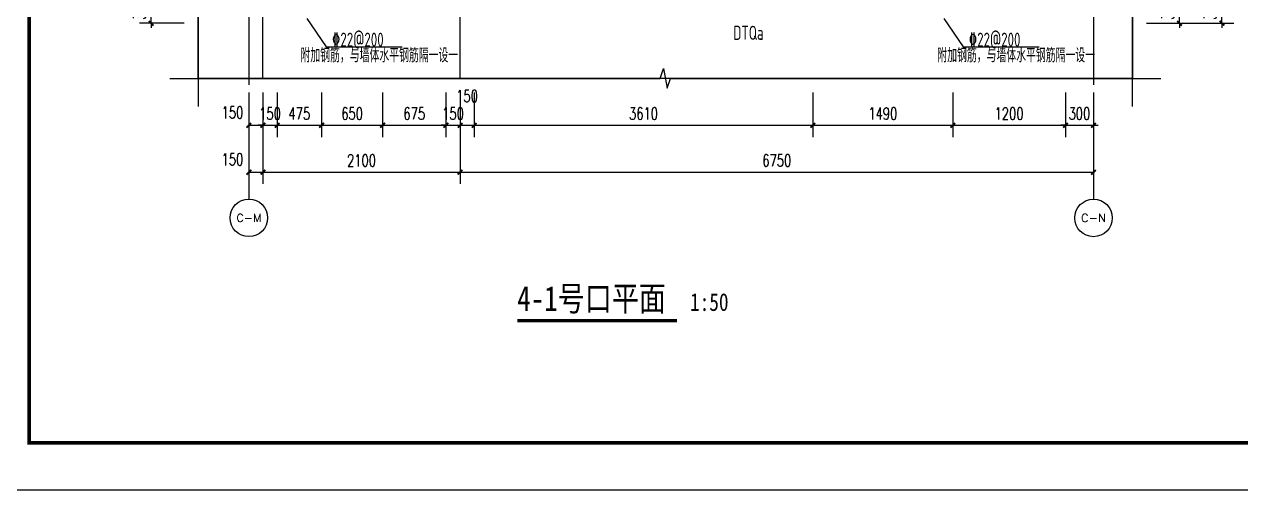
# Model space of a CAD drawing. Extents: x 37906 to 290206, y -18154 to 41246.
# Drawn here: x 249004 to 261965, y 11546 to 16508 of the extents above; entities that cross this region are included whole.
import ezdxf
from ezdxf.enums import TextEntityAlignment as Align

# ---------------------------------------------------------------- set-up
doc = ezdxf.new("R2010")
doc.units = 0
doc.header["$LTSCALE"] = 1000
doc.header["$MEASUREMENT"] = 0
doc.linetypes.add('DOTE', pattern=[2.42, 2, -0.2, 0.02, -0.2])
for name, color, linetype in [('AXIS', 3, 'Continuous'), ('AXIS_TEXT', 7, 'Continuous'), ('DIM_SYMB', 3, 'Continuous'), ('DOTE', 1, 'DOTE'), ('ECA_TK', 7, 'Continuous'), ('PUB_DIM', 3, 'Continuous'), ('PUB_TEXT', 7, 'Continuous'), ('TEXT', 7, 'Continuous'), ('tk', 7, 'Continuous')]:
    doc.layers.add(name, color=color, linetype=linetype)
doc.styles.add('_TCH_AXIS', font='COMPLEX', dxfattribs={"bigfont": 'GBCBIG'})
doc.styles.add('_TCH_DIM_T3', font='SIMPLEX', dxfattribs={"width": 0.705882, "bigfont": 'GBCBIG'})
doc.styles.add('COMPLEX', font='COMPLEX.shx', dxfattribs={"width": 0.65})
doc.styles.add('TSSD_Label', font='tssdeng2.shx', dxfattribs={"width": 0.7, "bigfont": 'tssdchn.shx'})
doc.styles.add('TSSD_Rein', font='tssdeng2.shx', dxfattribs={"width": 0.7, "bigfont": 'tssdchn.shx'})
doc.styles.add('TYDG_01', font='', dxfattribs={"width": 0.8})
doc.styles.get('TYDG_01').set_extended_font_data('SimSun')
doc.dimstyles.new('_TCH_ARCH&&50', dxfattribs={"dimtxt": 127.5, "dimasz": 50, "dimexe": 125, "dimexo": 150, "dimgap": 61.25, "dimtad": 1, "dimdec": 0, "dimrnd": 5, "dimzin": 0, "dimdsep": 46, "dimtxsty": '_TCH_DIM_T3', "dimblk": 'ARCHTICK', "dimcen": 0.09, "dimclrt": 7, "dimazin": 2, "dimtfac": 1, "dimtdec": 0, "dimtix": 1, "dimtmove": 2, "dimatfit": 3, "dimfxl": 1, "dimtolj": 1, "dimtzin": 0, "dimarcsym": 0})

# ---------------------------------------------------------------- blocks, each defined once
blk = doc.blocks.new('10B_A1E图框')
at = {"layer": 'ECA_TK'}
blk.add_lwpolyline([(0, 0), (841, 0), (841, 594), (0, 594)], close=True, dxfattribs=at)
at = {"layer": 'ECA_TK', "const_width": 0.8}
blk.add_lwpolyline([(831, 10), (831, 584), (18, 584), (18, 10)], close=True, dxfattribs=at)
blk = doc.blocks.new('_ArchTick')
at = {"color": 0, "linetype": 'ByBlock', "const_width": 0.4}
blk.add_lwpolyline([(-0.5, -0.5), (0.5, 0.5)], dxfattribs=at)
blk = doc.blocks.new('*D682')
at = {"layer": 'Defpoints', "color": 0}
for p in [(260813, 16819), (261313, 16819), (260813, 16519)]:
    blk.add_point(p, dxfattribs=at)
at = {"layer": 'PUB_DIM', "color": 0, "lineweight": -2}
for p, q in [((261313, 16819), (261313, 16869)), ((260963, 16819), (261438, 16819)), ((261313, 16519), (261313, 16819)), ((260963, 16519), (261438, 16519)), ((261313, 16519), (261313, 16469))]:
    blk.add_line(p, q, dxfattribs=at)
at = {"layer": 'PUB_DIM', "color": 0, "lineweight": -2, "xscale": 50, "yscale": 50, "zscale": 50}
for p, rotation in [((261313, 16819), 270), ((261313, 16519), 90)]:
    blk.add_blockref('_ArchTick', p, dxfattribs=dict(at, rotation=rotation))
at = {"layer": 'PUB_DIM', "color": 7, "insert": (261188, 16669), "char_height": 127.5, "attachment_point": 5, "rotation": 90, "style": '_TCH_DIM_T3'}
blk.add_mtext('\\A1;300', dxfattribs=at)
blk = doc.blocks.new('*D689')
at = {"layer": 'Defpoints', "color": 0}
for p in [(260813, 16819), (261766, 16819), (260813, 16519)]:
    blk.add_point(p, dxfattribs=at)
at = {"layer": 'PUB_DIM', "color": 0, "lineweight": -2}
for p, q in [((261766, 16819), (261766, 16869)), ((260963, 16819), (261891, 16819)), ((261766, 16519), (261766, 16819)), ((260963, 16519), (261891, 16519)), ((261766, 16519), (261766, 16469))]:
    blk.add_line(p, q, dxfattribs=at)
at = {"layer": 'PUB_DIM', "color": 0, "lineweight": -2, "xscale": 50, "yscale": 50, "zscale": 50}
for p, rotation in [((261766, 16819), 270), ((261766, 16519), 90)]:
    blk.add_blockref('_ArchTick', p, dxfattribs=dict(at, rotation=rotation))
at = {"layer": 'PUB_DIM', "color": 7, "insert": (261641, 16669), "char_height": 127.5, "attachment_point": 5, "rotation": 90, "style": '_TCH_DIM_T3'}
blk.add_mtext('\\A1;300', dxfattribs=at)
blk = doc.blocks.new('*D705')
at = {"layer": 'Defpoints', "color": 0}
for p in [(250356, 16819), (250856, 16819), (250856, 16519)]:
    blk.add_point(p, dxfattribs=at)
at = {"layer": 'PUB_DIM', "color": 0, "lineweight": -2}
for p, q in [((250356, 16819), (250356, 16869)), ((250706, 16819), (250231, 16819)), ((250356, 16519), (250356, 16819)), ((250706, 16519), (250231, 16519)), ((250356, 16519), (250356, 16469))]:
    blk.add_line(p, q, dxfattribs=at)
at = {"layer": 'PUB_DIM', "color": 0, "lineweight": -2, "xscale": 50, "yscale": 50, "zscale": 50}
for p, rotation in [((250356, 16819), 270), ((250356, 16519), 90)]:
    blk.add_blockref('_ArchTick', p, dxfattribs=dict(at, rotation=rotation))
at = {"layer": 'PUB_DIM', "color": 7, "insert": (250231, 16669), "char_height": 127.5, "attachment_point": 5, "rotation": 90, "style": '_TCH_DIM_T3'}
blk.add_mtext('\\A1;300', dxfattribs=at)
blk = doc.blocks.new('*D718')
at = {"layer": 'Defpoints', "color": 0}
for p in [(251397, 15931), (251547, 15931), (251547, 15431)]:
    blk.add_point(p, dxfattribs=at)
at = {"layer": 'PUB_DIM', "color": 0, "lineweight": -2}
for p, q in [((251397, 15781), (251397, 15306)), ((251547, 15781), (251547, 15306)), ((251397, 15431), (251547, 15431))]:
    blk.add_line(p, q, dxfattribs=at)
at = {"layer": 'PUB_DIM', "color": 0, "lineweight": -2, "xscale": 50, "yscale": 50, "zscale": 50, "rotation": 180}
blk.add_blockref('_ArchTick', (251397, 15431), dxfattribs=at)
at = {"layer": 'PUB_DIM', "color": 0, "lineweight": -2, "xscale": 50, "yscale": 50, "zscale": 50}
blk.add_blockref('_ArchTick', (251547, 15431), dxfattribs=at)
at = {"layer": 'PUB_DIM', "color": 7, "insert": (251222, 15568), "char_height": 127.5, "attachment_point": 5, "style": '_TCH_DIM_T3'}
blk.add_mtext('\\A1;150', dxfattribs=at)
blk = doc.blocks.new('*D719')
at = {"layer": 'Defpoints', "color": 0}
for p in [(251547, 15931), (251697, 15931), (251697, 15431)]:
    blk.add_point(p, dxfattribs=at)
at = {"layer": 'PUB_DIM', "color": 0, "lineweight": -2}
for p, q in [((251547, 15781), (251547, 15306)), ((251697, 15781), (251697, 15306)), ((251547, 15431), (251497, 15431)), ((251547, 15431), (251697, 15431)), ((251697, 15431), (251747, 15431))]:
    blk.add_line(p, q, dxfattribs=at)
at = {"layer": 'PUB_DIM', "color": 0, "lineweight": -2, "xscale": 50, "yscale": 50, "zscale": 50}
blk.add_blockref('_ArchTick', (251547, 15431), dxfattribs=at)
at = {"layer": 'PUB_DIM', "color": 0, "lineweight": -2, "xscale": 50, "yscale": 50, "zscale": 50, "rotation": 180}
blk.add_blockref('_ArchTick', (251697, 15431), dxfattribs=at)
at = {"layer": 'PUB_DIM', "color": 7, "insert": (251622, 15556), "char_height": 127.5, "attachment_point": 5, "style": '_TCH_DIM_T3'}
blk.add_mtext('\\A1;150', dxfattribs=at)
blk = doc.blocks.new('*D720')
at = {"layer": 'Defpoints', "color": 0}
for p in [(251697, 15931), (252172, 15931), (252172, 15431)]:
    blk.add_point(p, dxfattribs=at)
at = {"layer": 'PUB_DIM', "color": 0, "lineweight": -2}
for p, q in [((251697, 15781), (251697, 15306)), ((252172, 15781), (252172, 15306)), ((251697, 15431), (252172, 15431))]:
    blk.add_line(p, q, dxfattribs=at)
at = {"layer": 'PUB_DIM', "color": 0, "lineweight": -2, "xscale": 50, "yscale": 50, "zscale": 50, "rotation": 180}
blk.add_blockref('_ArchTick', (251697, 15431), dxfattribs=at)
at = {"layer": 'PUB_DIM', "color": 0, "lineweight": -2, "xscale": 50, "yscale": 50, "zscale": 50}
blk.add_blockref('_ArchTick', (252172, 15431), dxfattribs=at)
at = {"layer": 'PUB_DIM', "color": 7, "insert": (251934, 15556), "char_height": 127.5, "attachment_point": 5, "style": '_TCH_DIM_T3'}
blk.add_mtext('\\A1;475', dxfattribs=at)
blk = doc.blocks.new('*D721')
at = {"layer": 'Defpoints', "color": 0}
for p in [(252172, 15931), (252822, 15931), (252822, 15431)]:
    blk.add_point(p, dxfattribs=at)
at = {"layer": 'PUB_DIM', "color": 0, "lineweight": -2}
for p, q in [((252172, 15781), (252172, 15306)), ((252822, 15781), (252822, 15306)), ((252172, 15431), (252822, 15431))]:
    blk.add_line(p, q, dxfattribs=at)
at = {"layer": 'PUB_DIM', "color": 0, "lineweight": -2, "xscale": 50, "yscale": 50, "zscale": 50, "rotation": 180}
blk.add_blockref('_ArchTick', (252172, 15431), dxfattribs=at)
at = {"layer": 'PUB_DIM', "color": 0, "lineweight": -2, "xscale": 50, "yscale": 50, "zscale": 50}
blk.add_blockref('_ArchTick', (252822, 15431), dxfattribs=at)
at = {"layer": 'PUB_DIM', "color": 7, "insert": (252497, 15556), "char_height": 127.5, "attachment_point": 5, "style": '_TCH_DIM_T3'}
blk.add_mtext('\\A1;650', dxfattribs=at)
blk = doc.blocks.new('*D722')
at = {"layer": 'Defpoints', "color": 0}
for p in [(252822, 15931), (253497, 15931), (253497, 15431)]:
    blk.add_point(p, dxfattribs=at)
at = {"layer": 'PUB_DIM', "color": 0, "lineweight": -2}
for p, q in [((252822, 15781), (252822, 15306)), ((253497, 15781), (253497, 15306)), ((252822, 15431), (253497, 15431))]:
    blk.add_line(p, q, dxfattribs=at)
at = {"layer": 'PUB_DIM', "color": 0, "lineweight": -2, "xscale": 50, "yscale": 50, "zscale": 50, "rotation": 180}
blk.add_blockref('_ArchTick', (252822, 15431), dxfattribs=at)
at = {"layer": 'PUB_DIM', "color": 0, "lineweight": -2, "xscale": 50, "yscale": 50, "zscale": 50}
blk.add_blockref('_ArchTick', (253497, 15431), dxfattribs=at)
at = {"layer": 'PUB_DIM', "color": 7, "insert": (253159, 15556), "char_height": 127.5, "attachment_point": 5, "style": '_TCH_DIM_T3'}
blk.add_mtext('\\A1;675', dxfattribs=at)
blk = doc.blocks.new('*D723')
at = {"layer": 'Defpoints', "color": 0}
for p in [(253497, 15931), (253647, 15931), (253647, 15431)]:
    blk.add_point(p, dxfattribs=at)
at = {"layer": 'PUB_DIM', "color": 0, "lineweight": -2}
for p, q in [((253497, 15781), (253497, 15306)), ((253647, 15781), (253647, 15306)), ((253497, 15431), (253447, 15431)), ((253497, 15431), (253647, 15431)), ((253647, 15431), (253697, 15431))]:
    blk.add_line(p, q, dxfattribs=at)
at = {"layer": 'PUB_DIM', "color": 0, "lineweight": -2, "xscale": 50, "yscale": 50, "zscale": 50}
blk.add_blockref('_ArchTick', (253497, 15431), dxfattribs=at)
at = {"layer": 'PUB_DIM', "color": 0, "lineweight": -2, "xscale": 50, "yscale": 50, "zscale": 50, "rotation": 180}
blk.add_blockref('_ArchTick', (253647, 15431), dxfattribs=at)
at = {"layer": 'PUB_DIM', "color": 7, "insert": (253572, 15556), "char_height": 127.5, "attachment_point": 5, "style": '_TCH_DIM_T3'}
blk.add_mtext('\\A1;150', dxfattribs=at)
blk = doc.blocks.new('*D724')
at = {"layer": 'Defpoints', "color": 0}
for p in [(253647, 15931), (253797, 15931), (253797, 15431)]:
    blk.add_point(p, dxfattribs=at)
at = {"layer": 'PUB_DIM', "color": 0, "lineweight": -2}
for p, q in [((253647, 15781), (253647, 15306)), ((253797, 15781), (253797, 15306)), ((253647, 15431), (253797, 15431))]:
    blk.add_line(p, q, dxfattribs=at)
at = {"layer": 'PUB_DIM', "color": 0, "lineweight": -2, "xscale": 50, "yscale": 50, "zscale": 50, "rotation": 180}
blk.add_blockref('_ArchTick', (253647, 15431), dxfattribs=at)
at = {"layer": 'PUB_DIM', "color": 0, "lineweight": -2, "xscale": 50, "yscale": 50, "zscale": 50}
blk.add_blockref('_ArchTick', (253797, 15431), dxfattribs=at)
at = {"layer": 'PUB_DIM', "color": 7, "insert": (253722, 15743), "char_height": 127.5, "attachment_point": 5, "style": '_TCH_DIM_T3'}
blk.add_mtext('\\A1;150', dxfattribs=at)
blk = doc.blocks.new('*D725')
at = {"layer": 'Defpoints', "color": 0}
for p in [(253797, 15931), (257407, 15931), (257407, 15431)]:
    blk.add_point(p, dxfattribs=at)
at = {"layer": 'PUB_DIM', "color": 0, "lineweight": -2}
for p, q in [((253797, 15781), (253797, 15306)), ((257407, 15781), (257407, 15306)), ((253797, 15431), (257407, 15431))]:
    blk.add_line(p, q, dxfattribs=at)
at = {"layer": 'PUB_DIM', "color": 0, "lineweight": -2, "xscale": 50, "yscale": 50, "zscale": 50, "rotation": 180}
blk.add_blockref('_ArchTick', (253797, 15431), dxfattribs=at)
at = {"layer": 'PUB_DIM', "color": 0, "lineweight": -2, "xscale": 50, "yscale": 50, "zscale": 50}
blk.add_blockref('_ArchTick', (257407, 15431), dxfattribs=at)
at = {"layer": 'PUB_DIM', "color": 7, "insert": (255602, 15556), "char_height": 127.5, "attachment_point": 5, "style": '_TCH_DIM_T3'}
blk.add_mtext('\\A1;3610', dxfattribs=at)
blk = doc.blocks.new('*D726')
at = {"layer": 'Defpoints', "color": 0}
for p in [(257407, 15931), (258897, 15931), (258897, 15431)]:
    blk.add_point(p, dxfattribs=at)
at = {"layer": 'PUB_DIM', "color": 0, "lineweight": -2}
for p, q in [((257407, 15781), (257407, 15306)), ((258897, 15781), (258897, 15306)), ((257407, 15431), (258897, 15431))]:
    blk.add_line(p, q, dxfattribs=at)
at = {"layer": 'PUB_DIM', "color": 0, "lineweight": -2, "xscale": 50, "yscale": 50, "zscale": 50, "rotation": 180}
blk.add_blockref('_ArchTick', (257407, 15431), dxfattribs=at)
at = {"layer": 'PUB_DIM', "color": 0, "lineweight": -2, "xscale": 50, "yscale": 50, "zscale": 50}
blk.add_blockref('_ArchTick', (258897, 15431), dxfattribs=at)
at = {"layer": 'PUB_DIM', "color": 7, "insert": (258152, 15556), "char_height": 127.5, "attachment_point": 5, "style": '_TCH_DIM_T3'}
blk.add_mtext('\\A1;1490', dxfattribs=at)
blk = doc.blocks.new('*D727')
at = {"layer": 'Defpoints', "color": 0}
for p in [(258897, 15931), (260097, 15931), (260097, 15431)]:
    blk.add_point(p, dxfattribs=at)
at = {"layer": 'PUB_DIM', "color": 0, "lineweight": -2}
for p, q in [((258897, 15781), (258897, 15306)), ((260097, 15781), (260097, 15306)), ((258897, 15431), (260097, 15431))]:
    blk.add_line(p, q, dxfattribs=at)
at = {"layer": 'PUB_DIM', "color": 0, "lineweight": -2, "xscale": 50, "yscale": 50, "zscale": 50, "rotation": 180}
blk.add_blockref('_ArchTick', (258897, 15431), dxfattribs=at)
at = {"layer": 'PUB_DIM', "color": 0, "lineweight": -2, "xscale": 50, "yscale": 50, "zscale": 50}
blk.add_blockref('_ArchTick', (260097, 15431), dxfattribs=at)
at = {"layer": 'PUB_DIM', "color": 7, "insert": (259497, 15556), "char_height": 127.5, "attachment_point": 5, "style": '_TCH_DIM_T3'}
blk.add_mtext('\\A1;1200', dxfattribs=at)
blk = doc.blocks.new('*D728')
at = {"layer": 'Defpoints', "color": 0}
for p in [(260097, 15931), (260397, 15931), (260397, 15431)]:
    blk.add_point(p, dxfattribs=at)
at = {"layer": 'PUB_DIM', "color": 0, "lineweight": -2}
for p, q in [((260097, 15781), (260097, 15306)), ((260397, 15781), (260397, 15306)), ((260097, 15431), (260047, 15431)), ((260097, 15431), (260397, 15431)), ((260397, 15431), (260447, 15431))]:
    blk.add_line(p, q, dxfattribs=at)
at = {"layer": 'PUB_DIM', "color": 0, "lineweight": -2, "xscale": 50, "yscale": 50, "zscale": 50}
blk.add_blockref('_ArchTick', (260097, 15431), dxfattribs=at)
at = {"layer": 'PUB_DIM', "color": 0, "lineweight": -2, "xscale": 50, "yscale": 50, "zscale": 50, "rotation": 180}
blk.add_blockref('_ArchTick', (260397, 15431), dxfattribs=at)
at = {"layer": 'PUB_DIM', "color": 7, "insert": (260247, 15556), "char_height": 127.5, "attachment_point": 5, "style": '_TCH_DIM_T3'}
blk.add_mtext('\\A1;300', dxfattribs=at)
blk = doc.blocks.new('*D729')
at = {"layer": 'Defpoints', "color": 0}
for p in [(251397, 15931), (251547, 15931), (251547, 14931)]:
    blk.add_point(p, dxfattribs=at)
at = {"layer": 'PUB_DIM', "color": 0, "lineweight": -2}
for p, q in [((251397, 15781), (251397, 14806)), ((251547, 15781), (251547, 14806)), ((251397, 14931), (251547, 14931))]:
    blk.add_line(p, q, dxfattribs=at)
at = {"layer": 'PUB_DIM', "color": 0, "lineweight": -2, "xscale": 50, "yscale": 50, "zscale": 50, "rotation": 180}
blk.add_blockref('_ArchTick', (251397, 14931), dxfattribs=at)
at = {"layer": 'PUB_DIM', "color": 0, "lineweight": -2, "xscale": 50, "yscale": 50, "zscale": 50}
blk.add_blockref('_ArchTick', (251547, 14931), dxfattribs=at)
at = {"layer": 'PUB_DIM', "color": 7, "insert": (251222, 15068), "char_height": 127.5, "attachment_point": 5, "style": '_TCH_DIM_T3'}
blk.add_mtext('\\A1;150', dxfattribs=at)
blk = doc.blocks.new('*D730')
at = {"layer": 'Defpoints', "color": 0}
for p in [(251547, 15931), (253647, 15931), (253647, 14931)]:
    blk.add_point(p, dxfattribs=at)
at = {"layer": 'PUB_DIM', "color": 0, "lineweight": -2}
for p, q in [((251547, 15781), (251547, 14806)), ((253647, 15781), (253647, 14806)), ((251547, 14931), (253647, 14931))]:
    blk.add_line(p, q, dxfattribs=at)
at = {"layer": 'PUB_DIM', "color": 0, "lineweight": -2, "xscale": 50, "yscale": 50, "zscale": 50, "rotation": 180}
blk.add_blockref('_ArchTick', (251547, 14931), dxfattribs=at)
at = {"layer": 'PUB_DIM', "color": 0, "lineweight": -2, "xscale": 50, "yscale": 50, "zscale": 50}
blk.add_blockref('_ArchTick', (253647, 14931), dxfattribs=at)
at = {"layer": 'PUB_DIM', "color": 7, "insert": (252597, 15056), "char_height": 127.5, "attachment_point": 5, "style": '_TCH_DIM_T3'}
blk.add_mtext('\\A1;2100', dxfattribs=at)
blk = doc.blocks.new('*D731')
at = {"layer": 'Defpoints', "color": 0}
for p in [(253647, 15931), (260397, 15931), (260397, 14931)]:
    blk.add_point(p, dxfattribs=at)
at = {"layer": 'PUB_DIM', "color": 0, "lineweight": -2}
for p, q in [((253647, 15781), (253647, 14806)), ((260397, 15781), (260397, 14806)), ((253647, 14931), (260397, 14931))]:
    blk.add_line(p, q, dxfattribs=at)
at = {"layer": 'PUB_DIM', "color": 0, "lineweight": -2, "xscale": 50, "yscale": 50, "zscale": 50, "rotation": 180}
blk.add_blockref('_ArchTick', (253647, 14931), dxfattribs=at)
at = {"layer": 'PUB_DIM', "color": 0, "lineweight": -2, "xscale": 50, "yscale": 50, "zscale": 50}
blk.add_blockref('_ArchTick', (260397, 14931), dxfattribs=at)
at = {"layer": 'PUB_DIM', "color": 7, "insert": (257022, 15056), "char_height": 127.5, "attachment_point": 5, "style": '_TCH_DIM_T3'}
blk.add_mtext('\\A1;6750', dxfattribs=at)
blk = doc.blocks.new('_AXISO')
blk.add_circle((0, 0), 0.5)
at = {"layer": 'AXIS_TEXT', "style": 'COMPLEX', "width": 1.041667}
blk.add_attdef('A', text='', height=0.56, dxfattribs=at).set_placement((-0.25, -0.28), (0.25, -0.28), align=Align.FIT)

msp = doc.modelspace()

# ---------------------------------------------------------------- linework, layer by layer
for p, q in [((252014.8, 16569.5), (252221.8, 16269.2)), ((258800.4, 16569.5), (259007.4, 16269.2)), ((252221.8, 16269.2), (253031.5, 16269.2)), ((259007.4, 16269.2), (259817.1, 16269.2))]:
    msp.add_line(p, q)
msp.add_lwpolyline([(250855.6, 22700.9), (260813, 22700.9), (260813, 15930.5), (250855.6, 15930.5)], close=True)
at = {"layer": 'AXIS'}
for p, q in [((251396.9, 15748.2), (251396.9, 14644.5)), ((260396.9, 15748.2), (260396.9, 14643.8))]:
    msp.add_line(p, q, dxfattribs=at)
at = {"layer": 'DIM_SYMB'}
for points in [[(250855.6, 23000.9), (250855.6, 19371.9), (250960.6, 19333.7), (250750.6, 19296.7), (250855.6, 19259.4), (250855.6, 15630.5)], [(260813, 15630.5), (260813, 19259.4), (260708, 19297.7), (260918, 19334.7), (260813, 19371.9), (260813, 23000.9)], [(250555.6, 15930.5), (255778.1, 15930.5), (255816.3, 16035.5), (255853.3, 15825.5), (255890.6, 15930.5), (261113, 15930.5)]]:
    msp.add_lwpolyline(points, dxfattribs=at)
at = {"layer": 'DIM_SYMB', "lineweight": -3, "const_width": 35}
msp.add_lwpolyline([(254255.7, 13346.9), (255957.3, 13346.9)], dxfattribs=at)
at = {"layer": 'DOTE'}
for p, q in [((251396.9, 22700.9), (251396.9, 15748.2)), ((253646.9, 15930.5), (253646.9, 22700.9)), ((260396.9, 22700.9), (260396.9, 15748.2)), ((251546.9, 15930.5), (251546.9, 20769.5))]:
    msp.add_line(p, q, dxfattribs=at)

# ---------------------------------------------------------------- block references
at = {"layer": 'AXIS'}
ref = msp.add_blockref('_AXISO', (251396.9, 14444.5), dxfattribs=dict(at, xscale=400, yscale=400, zscale=400))
ref.add_attrib('A', 'C-M', dxfattribs={"layer": 'AXIS_TEXT', "height": 82.62, "style": '_TCH_AXIS'}).set_placement((251263.2, 14403.1), (251530.7, 14403.1), align=Align.FIT)
ref = msp.add_blockref('_AXISO', (260396.9, 14443.8), dxfattribs=dict(at, xscale=400, yscale=400, zscale=400))
ref.add_attrib('A', 'C-N', dxfattribs={"layer": 'AXIS_TEXT', "height": 84.9, "style": '_TCH_AXIS'}).set_placement((260263.5, 14401.3), (260530.3, 14401.3), align=Align.FIT)
at = {"layer": 'tk', "xscale": 50, "yscale": 50, "zscale": 50}
msp.add_blockref('10B_A1E图框', (248156.2, 11546.3), dxfattribs=at)

# ---------------------------------------------------------------- texts
at = {"layer": 'PUB_TEXT', "style": 'TYDG_01', "width": 0.8}
for s, height, p in [('4-1号口平面', 264.35, (254255.7, 13452.4)), ('1:50', 188.82, (256097.3, 13452.4))]:
    msp.add_text(s, height=height, dxfattribs=at).set_placement(p)
at = {"layer": 'TEXT', "color": 4, "ltscale": 100, "style": 'TSSD_Rein', "width": 0.7}
msp.add_text('DTQa', height=150, dxfattribs=at).set_placement((256558.5, 16342.3))
at = {"layer": 'TEXT', "lineweight": 15, "ltscale": 100, "style": 'TSSD_Label', "width": 0.7}
for s, p in [('%%13222@200', (252281.8, 16269.2)), ('%%13222@200', (259067.4, 16269.2)), ('附加钢筋，与墙体水平钢筋隔一设一', (251947, 16101.9)), ('附加钢筋，与墙体水平钢筋隔一设一', (258732.7, 16101.9))]:
    msp.add_text(s, height=150, dxfattribs=at).set_placement(p)

# ---------------------------------------------------------------- dimensions: what is measured, and where the dimension line sits
at = {"layer": 'PUB_DIM'}
for p1, p2, distance, picture, middle in [((250855.6, 16519.5), (250855.6, 16819.5), 500, '*D705', (250230.6, 16669.5)), ((260813, 16519.5), (260813, 16819.5), -500, '*D682', (261188, 16669.5)), ((260813, 16519.5), (260813, 16819.5), -953, '*D689', (261641, 16669.5)), ((251546.9, 15930.5), (251696.9, 15930.5), -500, '*D719', (251621.9, 15555.5)), ((251546.9, 15930.5), (253646.9, 15930.5), -1000, '*D730', (252596.9, 15055.5)), ((251696.9, 15930.5), (252171.9, 15930.5), -500, '*D720', (251934.4, 15555.5)), ((252171.9, 15930.5), (252821.9, 15930.5), -500, '*D721', (252496.9, 15555.5)), ((252821.9, 15930.5), (253496.9, 15930.5), -500, '*D722', (253159.4, 15555.5)), ((253496.9, 15930.5), (253646.9, 15930.5), -500, '*D723', (253571.9, 15555.5)), ((253646.9, 15930.5), (260396.9, 15930.5), -1000, '*D731', (257021.9, 15055.5)), ((253796.9, 15930.5), (257406.9, 15930.5), -500, '*D725', (255601.9, 15555.5)), ((257406.9, 15930.5), (258896.9, 15930.5), -500, '*D726', (258151.9, 15555.5)), ((258896.9, 15930.5), (260096.9, 15930.5), -500, '*D727', (259496.9, 15555.5)), ((260096.9, 15930.5), (260396.9, 15930.5), -500, '*D728', (260246.9, 15555.5))]:
    dim = msp.add_aligned_dim(p1=p1, p2=p2, distance=distance, dimstyle='_TCH_ARCH&&50', dxfattribs=at)
    dim.commit()
    dim.dimension.update_dxf_attribs({"geometry": picture, "text_midpoint": middle})
for base, p1, p2, picture, middle in [((251546.9, 15430.5), (251396.9, 15930.5), (251546.9, 15930.5), '*D718', (251221.9, 15568)), ((251546.9, 14930.5), (251396.9, 15930.5), (251546.9, 15930.5), '*D729', (251221.9, 15068)), ((253796.9, 15430.5), (253646.9, 15930.5), (253796.9, 15930.5), '*D724', (253721.9, 15743))]:
    dim = msp.add_linear_dim(base=base, p1=p1, p2=p2, angle=0, dimstyle='_TCH_ARCH&&50', dxfattribs=at)
    dim.commit()
    dim.dimension.update_dxf_attribs({"geometry": picture, "text_midpoint": middle, "dimtype": 161})

doc.saveas('drawing.dxf')
